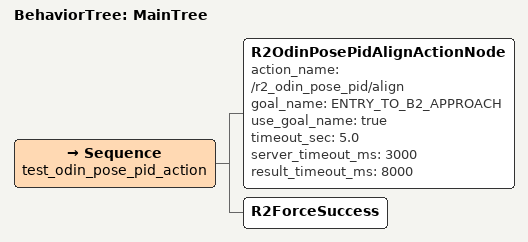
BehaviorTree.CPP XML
<root BTCPP_format="4" main_tree_to_execute="MainTree">
  <BehaviorTree ID="MainTree">
    <Sequence name="test_odin_pose_pid_action">

      <R2OdinPosePidAlignActionNode
        action_name="/r2_odin_pose_pid/align"
        goal_name="ENTRY_TO_B2_APPROACH"
        use_goal_name="true"
        timeout_sec="5.0"
        server_timeout_ms="3000"
        result_timeout_ms="8000" />

      <R2ForceSuccess />

    </Sequence>
  </BehaviorTree>
</root>
